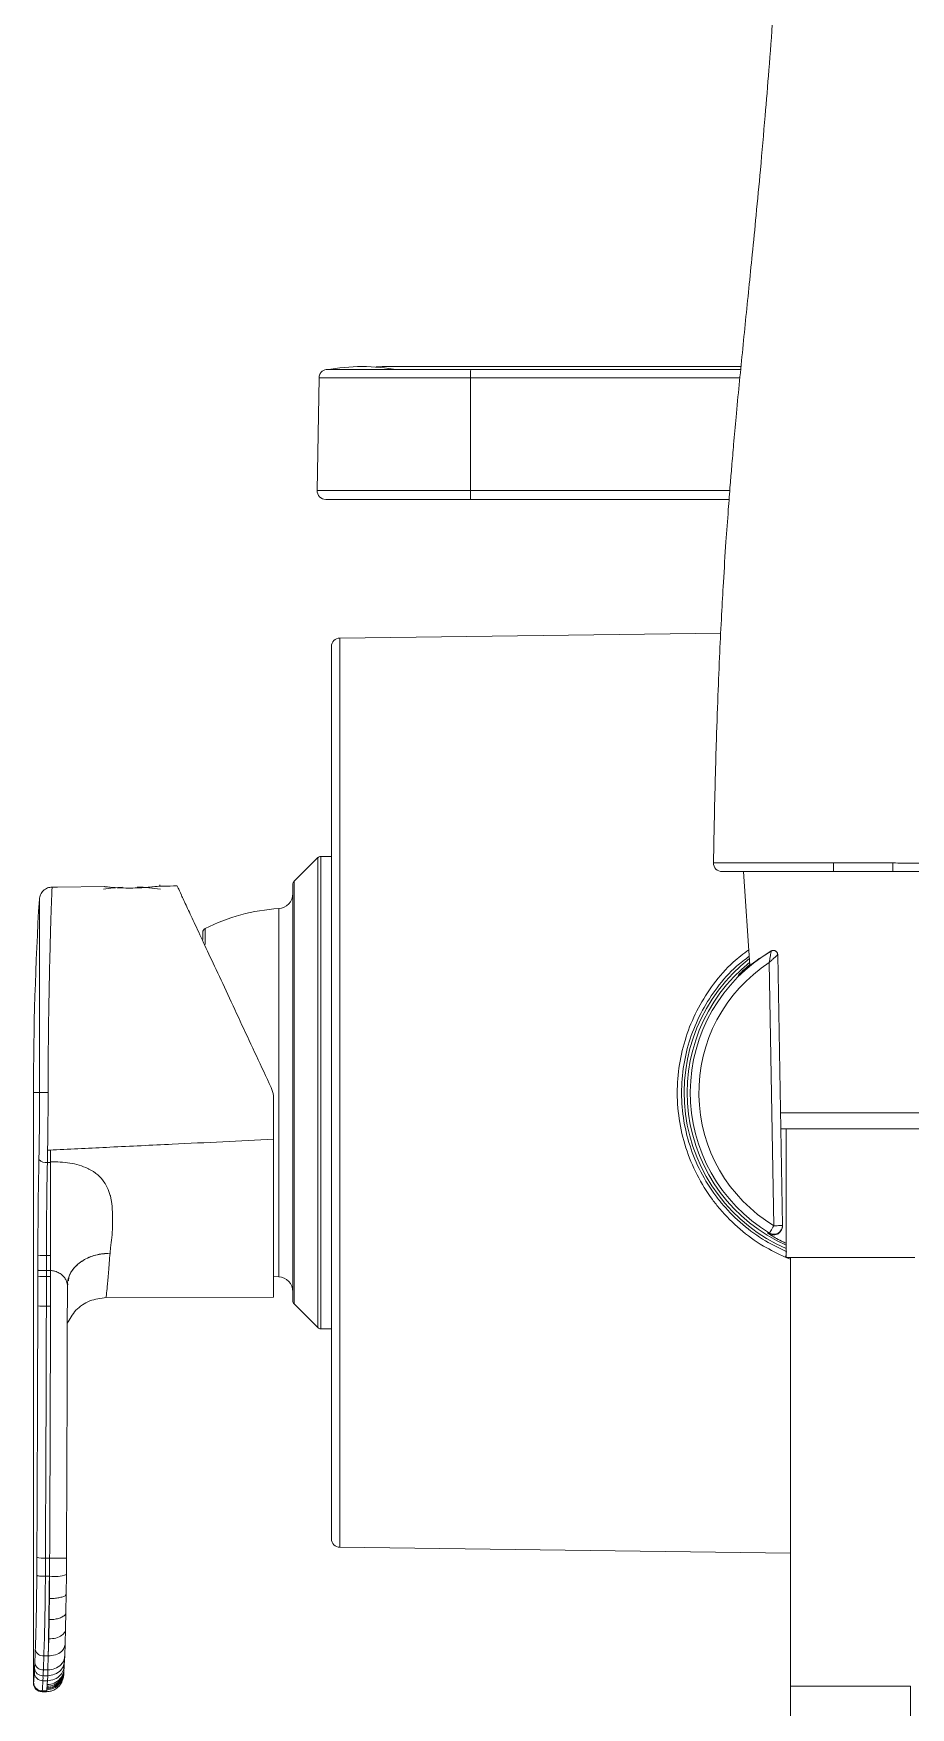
# Model space of a CAD drawing. Extents: x 3627 to 4221, y 1255 to 1675.
# Drawn here: x 4012.56 to 4033.03, y 1371.02 to 1410.07 of the extents above; entities that cross this region are included whole.
import ezdxf

# ---------------------------------------------------------------- set-up
doc = ezdxf.new("R2010")
doc.units = 0
doc.header["$LTSCALE"] = 7
doc.header["$MEASUREMENT"] = 0
doc.layers.get('0').update_dxf_attribs({"color": 2, "linetype": 'CONTINUOUS'})

msp = doc.modelspace()

# ---------------------------------------------------------------- linework, layer by layer
at = {"color": 7, "linetype": 'Continuous', "lineweight": 15}
for p, q in [((4019.395, 1402.23), (4019.395, 1402.23)), ((4019.228, 1402.035), (4019.182, 1399.402)), ((4022.761, 1402.035), (4022.76, 1399.402)), ((4019.182, 1399.402), (4022.76, 1399.402)), ((4022.764, 1399.199), (4019.382, 1399.199)), ((4028.793, 1399.199), (4022.764, 1399.199)), ((4019.712, 1395.964), (4028.597, 1396.081)), ((4019.712, 1395.964), (4019.712, 1374.756)), ((4019.515, 1374.955), (4019.515, 1395.764)), ((4019.196, 1390.841), (4018.644, 1390.289)), ((4019.515, 1390.87), (4019.266, 1390.87)), ((4029.126, 1390.517), (4029.279, 1388.324)), ((4029.126, 1390.517), (4032.552, 1390.517)), ((4032.616, 1390.517), (4032.616, 1390.717)), ((4013.126, 1390.156), (4012.999, 1390.155)), ((4014.219, 1390.165), (4013.126, 1390.156)), ((4015.515, 1390.177), (4015.506, 1390.176)), ((4015.515, 1390.177), (4015.515, 1390.207)), ((4018.615, 1384.102), (4018.615, 1390.218)), ((4018.615, 1389.591), (4018.615, 1389.591)), ((4016.515, 1388.93), (4016.515, 1389.099)), ((4029.776, 1388.66), (4029.776, 1388.66)), ((4029.927, 1388.576), (4029.927, 1388.576)), ((4029.927, 1388.576), (4030.037, 1382.26)), ((4029.837, 1382.256), (4029.73, 1388.396)), ((4012.565, 1385.36), (4012.565, 1371.585)), ((4012.906, 1385.331), (4012.906, 1385.36)), ((4018.165, 1384.272), (4018.165, 1385.227)), ((4018.165, 1384.097), (4018.165, 1384.272)), ((4033.333, 1384.517), (4029.998, 1384.517)), ((4030.126, 1384.517), (4030.126, 1381.517)), ((4012.895, 1384.019), (4012.895, 1384.047)), ((4012.895, 1384.019), (4012.964, 1384.022)), ((4013.023, 1384.025), (4012.964, 1384.022)), ((4012.964, 1383.728), (4012.964, 1384.022)), ((4018.615, 1380.501), (4018.615, 1384.102)), ((4012.889, 1383.729), (4012.964, 1383.728)), ((4013.963, 1383.517), (4013.859, 1383.578)), ((4014.395, 1382.777), (4014.36, 1382.948)), ((4012.963, 1381.587), (4012.963, 1381.558)), ((4012.963, 1381.558), (4012.963, 1381.211)), ((4014.345, 1381.615), (4014.351, 1381.615)), ((4014.351, 1381.615), (4014.352, 1381.629)), ((4014.352, 1381.629), (4014.362, 1381.743)), ((4033.126, 1381.517), (4030.126, 1381.517)), ((4030.226, 1381.517), (4030.226, 1371.517)), ((4012.867, 1381.211), (4012.963, 1381.211)), ((4012.963, 1381.07), (4012.963, 1381.211)), ((4018.615, 1381.128), (4018.615, 1381.128)), ((4012.963, 1381.07), (4012.867, 1381.07)), ((4012.962, 1380.377), (4012.963, 1381.07)), ((4013.355, 1380.873), (4013.341, 1380.942)), ((4013.355, 1380.835), (4013.367, 1380.902)), ((4013.355, 1380.834), (4013.355, 1380.835)), ((4013.376, 1381.013), (4013.38, 1381.032)), ((4018.165, 1381.075), (4018.286, 1381.066)), ((4012.962, 1380.377), (4012.865, 1380.377)), ((4014.261, 1380.578), (4018.165, 1380.591)), ((4018.644, 1380.431), (4019.196, 1379.879)), ((4019.266, 1379.85), (4019.515, 1379.85)), ((4012.942, 1374.502), (4012.844, 1374.502)), ((4012.942, 1374.502), (4012.936, 1374.078)), ((4012.94, 1374.078), (4012.942, 1374.502)), ((4013.335, 1374.502), (4013.333, 1374.121)), ((4019.712, 1374.756), (4030.226, 1374.618)), ((4013.329, 1373.672), (4013.333, 1374.121)), ((4012.936, 1374.078), (4012.842, 1374.078)), ((4012.936, 1374.078), (4012.94, 1374.078)), ((4013.323, 1373.246), (4013.329, 1373.672)), ((4013.314, 1372.856), (4013.323, 1373.246)), ((4012.921, 1372.618), (4012.91, 1372.222)), ((4013.303, 1372.513), (4013.314, 1372.856)), ((4012.91, 1372.222), (4012.808, 1372.222)), ((4012.91, 1372.222), (4012.902, 1371.895)), ((4013.288, 1372.111), (4013.293, 1372.229)), ((4013.293, 1372.229), (4013.303, 1372.513)), ((4012.896, 1371.759), (4012.79, 1371.759)), ((4012.902, 1371.895), (4012.796, 1371.895)), ((4012.89, 1371.644), (4012.896, 1371.759)), ((4012.896, 1371.759), (4012.902, 1371.895)), ((4013.262, 1371.73), (4013.269, 1371.804)), ((4013.262, 1371.73), (4013.27, 1371.79)), ((4013.265, 1371.788), (4013.265, 1371.785)), ((4013.269, 1371.804), (4013.271, 1371.827)), ((4013.27, 1371.79), (4013.272, 1371.814)), ((4013.271, 1371.827), (4013.273, 1371.845)), ((4013.271, 1371.827), (4013.273, 1371.845)), ((4013.273, 1371.845), (4013.274, 1371.869)), ((4013.274, 1371.869), (4013.276, 1371.898)), ((4013.276, 1371.898), (4013.278, 1371.931)), ((4013.278, 1371.931), (4013.283, 1372.012)), ((4013.283, 1372.012), (4013.288, 1372.111)), ((4012.872, 1371.385), (4012.765, 1371.385)), ((4012.873, 1371.405), (4012.769, 1371.405)), ((4012.89, 1371.644), (4012.785, 1371.644)), ((4012.872, 1371.387), (4012.876, 1371.405)), ((4012.872, 1371.385), (4012.872, 1371.387)), ((4012.876, 1371.405), (4012.873, 1371.405)), ((4013.202, 1371.571), (4013.251, 1371.68)), ((4013.248, 1371.671), (4013.255, 1371.7))]:
    msp.add_line(p, q, dxfattribs=at)
at = {"color": 8, "linetype": 'Continuous', "lineweight": 15}
for p, q in [((4019.395, 1402.23), (4019.395, 1402.229)), ((4019.395, 1402.23), (4019.395, 1402.23)), ((4022.76, 1399.402), (4028.809, 1399.402)), ((4019.196, 1383.941), (4019.196, 1390.841)), ((4019.266, 1390.87), (4019.266, 1383.934)), ((4018.644, 1390.289), (4018.644, 1384.084)), ((4018.286, 1381.066), (4018.286, 1389.654)), ((4016.57, 1389.188), (4016.57, 1388.812)), ((4012.708, 1385.36), (4012.565, 1385.36)), ((4029.991, 1384.889), (4033.439, 1384.889)), ((4018.644, 1384.084), (4018.644, 1380.431)), ((4019.196, 1379.879), (4019.196, 1383.941)), ((4019.266, 1383.934), (4019.266, 1379.85)), ((4030.226, 1381.476), (4030.1, 1381.522)), ((4013.265, 1371.788), (4013.265, 1371.785)), ((4033.026, 1371.517), (4030.226, 1371.517))]:
    msp.add_line(p, q, dxfattribs=at)
at = {"color": 8, "linetype": 'Continuous', "lineweight": 15, "flags": 128}
for points in [[(4022.764, 1402.229), (4028.968, 1402.227), (4029.063, 1402.227)], [(4029.044, 1402.032), (4028.964, 1402.032), (4022.761, 1402.035)], [(4029.801, 1388.671), (4029.8, 1388.67), (4029.776, 1388.66)], [(4029.776, 1388.66), (4029.8, 1388.67), (4029.801, 1388.671)]]:
    msp.add_lwpolyline(points, dxfattribs=at)
at = {"color": 7, "linetype": 'Continuous', "lineweight": 15, "flags": 128}
for points in [[(4029.927, 1388.581), (4029.927, 1388.576), (4029.927, 1388.576)], [(4029.734, 1382.085), (4029.736, 1382.089), (4029.742, 1382.098), (4029.751, 1382.114), (4029.764, 1382.136), (4029.78, 1382.162), (4029.798, 1382.191), (4029.817, 1382.223), (4029.837, 1382.256)], [(4029.734, 1382.065), (4029.734, 1382.069), (4029.734, 1382.085)], [(4030.037, 1382.26), (4030.033, 1382.26), (4030.022, 1382.259), (4030.003, 1382.259), (4029.979, 1382.259), (4029.948, 1382.258), (4029.914, 1382.257), (4029.876, 1382.257), (4029.837, 1382.256)], [(4030.037, 1382.26), (4030.037, 1382.255), (4030.037, 1382.248)], [(4012.867, 1381.561), (4012.914, 1381.559), (4012.963, 1381.558)]]:
    msp.add_lwpolyline(points, dxfattribs=at)
at = {"color": 7, "linetype": 'Continuous', "lineweight": 15}
for centre, radius, start, end in [((4019.428, 1402.033), 0.2, 99.6357, 179), ((4019.428, 1402.032), 0.2, 99.5289, 179), ((4026.295, 1402.073), 3.534, 177.4673, 180.6089), ((4019.382, 1399.399), 0.2, 179, 270), ((4025.379, 1399.351), 2.62, 178.8752, 183.3269), ((4019.715, 1395.764), 0.2, 90.75, 180), ((4019.266, 1390.77), 0.1, 90, 135), ((4028.629, 1390.717), 0.2, 179.5331, 270.0004), ((4046.006, 1390.669), 14.781, 179.8007, 180.5891), ((4014.865, 1386.158), 4, 93.1544, 99.5454), ((4014.865, 1386.158), 4, 80.4546, 88.2559), ((4018.715, 1390.218), 0.1, 135, 180), ((4086.744, 1385.36), 74.179, 176.51181, 180), ((4018.265, 1390.003), 0.35, 273.5184, 0), ((4018.556, 1385.262), 4.4, 93.5184, 116.8408), ((4016.615, 1389.099), 0.1, 116.8408, 180), ((4031.715, 1385.36), 3.828, 120.4317, 238.8257), ((4029.827, 1388.574), 0.1, 1.0111, 104.7514), ((4029.827, 1388.574), 0.1, 1.0015, 104.7083), ((4031.715, 1385.36), 3.899, 128.7649, 245.9445), ((4031.715, 1385.36), 3.628, 123.1743, 238.8257), ((4012.854, 1383.947), 0.221, 222.727, 279.3314), ((4029.837, 1382.256), 0.2, 238.8271, 0.9974), ((4012.824, 1383.382), 1.822, 265.0796, 271.3671), ((4012.823, 1382.651), 1.581, 264.3295, 271.5754), ((4018.265, 1380.717), 0.35, 0, 86.4816), ((4012.822, 1381.7), 1.324, 263.2256, 271.8819), ((4018.715, 1380.501), 0.1, 180, 225), ((4019.266, 1379.95), 0.1, 225, 270), ((4019.715, 1374.955), 0.2, 180, 269.25), ((4012.8, 1375.063), 0.563, 253.9253, 274.4572), ((4013.046, 1374.939), 0.867, 263.0017, 289.3159), ((4012.789, 1372.406), 0.185, 192.0031, 276.0134), ((4012.779, 1371.838), 0.194, 183.1276, 271.7072), ((4012.781, 1371.951), 0.192, 184.6896, 272.5771), ((4012.784, 1372.084), 0.189, 186.6448, 273.6037), ((4012.765, 1371.585), 0.2, 180, 270)]:
    msp.add_arc(centre, radius, start, end, dxfattribs=at)
at = {"color": 8, "linetype": 'Continuous', "lineweight": 15}
for centre, radius, start, end in [((4031.715, 1385.36), 3.97, 128.0556, 246.403), ((4031.715, 1385.36), 3.899, 128.7649, 245.9444), ((4029.454, 1381.833), 0.718, 334.3392, 339.4706)]:
    msp.add_arc(centre, radius, start, end, dxfattribs=at)
at = {"color": 7, "linetype": 'Continuous', "lineweight": 15}
for points, knots in [([(4030.24, 1418.275), (4030.23, 1418.04), (4030.199, 1417.241), (4030.139, 1415.941), (4030.062, 1414.427), (4029.986, 1413.075), (4029.905, 1411.759), (4029.818, 1410.487), (4029.726, 1409.26), (4029.63, 1408.081), (4029.53, 1406.951), (4029.429, 1405.874), (4029.338, 1404.952), (4029.255, 1404.134), (4029.178, 1403.37), (4029.102, 1402.619), (4029.027, 1401.869), (4028.959, 1401.155), (4028.902, 1400.52), (4028.857, 1399.994), (4028.815, 1399.487), (4028.77, 1398.902), (4028.715, 1398.144), (4028.663, 1397.327), (4028.615, 1396.469), (4028.572, 1395.59), (4028.529, 1394.572), (4028.489, 1393.393), (4028.454, 1392.092), (4028.438, 1391.18), (4028.429, 1390.72)], [0, 0, 0, 0, 0.025615, 0.086788, 0.141386, 0.190199, 0.233932, 0.284548, 0.328724, 0.367477, 0.413081, 0.451843, 0.485018, 0.513712, 0.541132, 0.568381, 0.595736, 0.623021, 0.646226, 0.664949, 0.680399, 0.701461, 0.728688, 0.76296, 0.790358, 0.822005, 0.858582, 0.900937, 0.950111, 1, 1, 1, 1]), ([(4021.067, 1402.225), (4020.789, 1402.262), (4020.234, 1402.336), (4019.674, 1402.262), (4019.395, 1402.225)], [0, 0, 0, 0, 0.501439, 1, 1, 1, 1]), ([(4019.395, 1402.229), (4019.407, 1402.229), (4019.431, 1402.229), (4019.608, 1402.229), (4019.873, 1402.229), (4020.213, 1402.229), (4020.629, 1402.229), (4021.104, 1402.229), (4021.628, 1402.229), (4022.185, 1402.229), (4022.571, 1402.229), (4022.764, 1402.229)], [0, 0, 0, 0, 0.1201593, 0.2403182, 0.3490602, 0.4578026, 0.5665473, 0.6752921, 0.7824979, 0.8912488, 1, 1, 1, 1]), ([(4029.07, 1402.299), (4029.054, 1402.299), (4028.639, 1402.299), (4027.86, 1402.299), (4026.768, 1402.299), (4025.778, 1402.299), (4024.891, 1402.299), (4024.089, 1402.299), (4023.471, 1402.299), (4022.996, 1402.299), (4022.627, 1402.299), (4022.226, 1402.298), (4021.806, 1402.298), (4021.399, 1402.297), (4021.031, 1402.296), (4020.741, 1402.295), (4020.556, 1402.292), (4020.561, 1402.291), (4020.564, 1402.29)], [0, 0, 0, 0, 0.004925, 0.125865, 0.236382, 0.336508, 0.426261, 0.505651, 0.579854, 0.613742, 0.649758, 0.69179, 0.737456, 0.786443, 0.838575, 0.894018, 0.953362, 1, 1, 1, 1]), ([(4022.761, 1402.035), (4022.561, 1402.035), (4022.156, 1402.035), (4021.572, 1402.035), (4021.023, 1402.035), (4020.524, 1402.035), (4020.09, 1402.035), (4019.73, 1402.035), (4019.454, 1402.035), (4019.265, 1402.035), (4019.241, 1402.035), (4019.228, 1402.035)], [0, 0, 0, 0, 0.107195, 0.217498, 0.324693, 0.431887, 0.542189, 0.649383, 0.759685, 0.877743, 1, 1, 1, 1]), ([(4031.226, 1390.517), (4031.111, 1390.517), (4030.853, 1390.517), (4030.454, 1390.517), (4030.048, 1390.517), (4029.672, 1390.517), (4029.344, 1390.517), (4029.066, 1390.517), (4028.851, 1390.517), (4028.706, 1390.517), (4028.632, 1390.517), (4028.636, 1390.517), (4028.638, 1390.517)], [0, 0, 0, 0, 0.0844829, 0.1904455, 0.2994584, 0.4054561, 0.5145229, 0.6202118, 0.7289518, 0.8345973, 0.9433019, 1, 1, 1, 1]), ([(4031.226, 1390.72), (4031.457, 1390.719), (4031.921, 1390.716), (4032.385, 1390.717), (4032.616, 1390.717)], [0, 0, 0, 0, 0.5001923, 1, 1, 1, 1]), ([(4032.616, 1390.517), (4032.385, 1390.517), (4031.921, 1390.517), (4031.458, 1390.517), (4031.226, 1390.517)], [0, 0, 0, 0, 0.500001, 1, 1, 1, 1]), ([(4032.616, 1390.717), (4032.772, 1390.716), (4033.087, 1390.714), (4033.513, 1390.711), (4033.709, 1390.709), (4033.803, 1390.708)], [0, 0, 0, 0, 0.331806, 0.675292, 1, 1, 1, 1]), ([(4033.636, 1390.517), (4033.554, 1390.517), (4033.387, 1390.517), (4033.021, 1390.517), (4032.75, 1390.517), (4032.616, 1390.517)], [0, 0, 0, 0, 0.324269, 0.667604, 1, 1, 1, 1]), ([(4012.999, 1390.155), (4012.963, 1390.15), (4012.888, 1390.142), (4012.791, 1390.077), (4012.721, 1389.983), (4012.708, 1389.909), (4012.702, 1389.873)], [0, 0, 0, 0, 0.240988, 0.500001, 0.759014, 1, 1, 1, 1]), ([(4012.906, 1385.36), (4012.907, 1385.674), (4012.908, 1386.301), (4012.92, 1387.206), (4012.935, 1388.041), (4012.953, 1388.772), (4012.97, 1389.373), (4012.985, 1389.816), (4012.997, 1390.101), (4012.998, 1390.137), (4012.999, 1390.155)], [0, 0, 0, 0, 0.12498, 0.249968, 0.374967, 0.499974, 0.624986, 0.749995, 0.875, 1, 1, 1, 1]), ([(4014.215, 1390.165), (4014.222, 1390.165), (4014.236, 1390.164), (4014.347, 1390.152), (4014.511, 1390.139), (4014.717, 1390.131), (4014.938, 1390.132), (4015.151, 1390.142), (4015.332, 1390.158), (4015.46, 1390.172), (4015.511, 1390.177), (4015.514, 1390.177), (4015.515, 1390.177)], [0, 0, 0, 0, 0.106772, 0.2135234, 0.3207852, 0.4283459, 0.5352897, 0.6417205, 0.7486385, 0.8563195, 0.9637927, 1, 1, 1, 1]), ([(4015.919, 1390.181), (4015.807, 1390.18), (4015.671, 1390.178), (4015.535, 1390.177), (4015.512, 1390.177)], [0, 0, 0, 0, 0.827754, 1, 1, 1, 1]), ([(4018.109, 1385.48), (4017.994, 1385.727), (4017.764, 1386.219), (4017.423, 1386.95), (4017.094, 1387.657), (4016.792, 1388.303), (4016.529, 1388.868), (4016.31, 1389.337), (4016.135, 1389.712), (4016.008, 1389.984), (4015.93, 1390.152), (4015.923, 1390.168), (4015.919, 1390.176)], [0, 0, 0, 0, 0.1042585, 0.2085124, 0.3163944, 0.424249, 0.5239555, 0.6236246, 0.7195676, 0.8154775, 0.911587, 1, 1, 1, 1]), ([(4012.702, 1389.873), (4012.702, 1389.869), (4012.702, 1389.861), (4012.703, 1389.797), (4012.703, 1389.695), (4012.703, 1389.583), (4012.703, 1389.482), (4012.704, 1389.412), (4012.704, 1389.332), (4012.704, 1389.24), (4012.704, 1389.113), (4012.705, 1388.905), (4012.705, 1388.612), (4012.706, 1388.288), (4012.706, 1388.001), (4012.707, 1387.722), (4012.707, 1387.428), (4012.707, 1386.93), (4012.708, 1386.246), (4012.708, 1385.644), (4012.708, 1385.36)], [0, 0, 0, 0, 0.061722, 0.123785, 0.183167, 0.24778, 0.269724, 0.293132, 0.318008, 0.344356, 0.372178, 0.420292, 0.496978, 0.560632, 0.606252, 0.650376, 0.702156, 0.748009, 0.881178, 1, 1, 1, 1]), ([(4029.264, 1388.542), (4029.162, 1388.466), (4028.88, 1388.255), (4028.511, 1387.829), (4028.155, 1387.285), (4027.897, 1386.703), (4027.732, 1386.079), (4027.668, 1385.431), (4027.71, 1384.767), (4027.862, 1384.118), (4028.118, 1383.502), (4028.4, 1383.051), (4028.729, 1382.64), (4029.103, 1382.27), (4029.605, 1381.904), (4029.973, 1381.73), (4030.141, 1381.65)], [0, 0, 0, 0, 0.045448, 0.126683, 0.201596, 0.278426, 0.353114, 0.429954, 0.50751, 0.587537, 0.665094, 0.74485, 0.777606, 0.854657, 0.933681, 1, 1, 1, 1]), ([(4029.776, 1388.665), (4029.648, 1388.585), (4029.434, 1388.451), (4029.22, 1388.279), (4029.086, 1388.162), (4029.011, 1388.094), (4029, 1388.088), (4029.058, 1388.15), (4029.152, 1388.243), (4029.244, 1388.32), (4029.277, 1388.347)], [0, 0, 0, 0, 0.187415, 0.312589, 0.43624, 0.559611, 0.682552, 0.805407, 0.929552, 1, 1, 1, 1]), ([(4029.73, 1388.396), (4029.73, 1388.397), (4029.73, 1388.398), (4029.731, 1388.401), (4029.731, 1388.405), (4029.733, 1388.414), (4029.736, 1388.432), (4029.742, 1388.471), (4029.753, 1388.535), (4029.765, 1388.6), (4029.772, 1388.64), (4029.776, 1388.657), (4029.776, 1388.659), (4029.776, 1388.66)], [0, 0, 0, 0, 0.003575, 0.011026, 0.02162, 0.042413, 0.083475, 0.167066, 0.374732, 0.629778, 0.78763, 0.901474, 1, 1, 1, 1]), ([(4029.73, 1388.396), (4029.73, 1388.396), (4029.731, 1388.397), (4029.733, 1388.399), (4029.736, 1388.402), (4029.743, 1388.408), (4029.755, 1388.42), (4029.785, 1388.447), (4029.833, 1388.491), (4029.882, 1388.535), (4029.911, 1388.562), (4029.924, 1388.574), (4029.926, 1388.575), (4029.927, 1388.576)], [0, 0, 0, 0, 0.003586, 0.010663, 0.020926, 0.041128, 0.081233, 0.16369, 0.374847, 0.62936, 0.787137, 0.901178, 1, 1, 1, 1]), ([(4029.776, 1388.665), (4029.784, 1388.669), (4029.797, 1388.675), (4029.823, 1388.679), (4029.847, 1388.677), (4029.87, 1388.669), (4029.893, 1388.655), (4029.915, 1388.63), (4029.925, 1388.604), (4029.926, 1388.586), (4029.927, 1388.581)], [0, 0, 0, 0, 0.126862, 0.223916, 0.321708, 0.404521, 0.510367, 0.663732, 0.904468, 1, 1, 1, 1]), ([(4029.776, 1388.66), (4029.776, 1388.66), (4029.776, 1388.662), (4029.776, 1388.663), (4029.776, 1388.665)], [0, 0, 0, 0, 0.001826, 1, 1, 1, 1]), ([(4018.165, 1385.227), (4018.164, 1385.247), (4018.162, 1385.334), (4018.132, 1385.417), (4018.109, 1385.48)], [0, 0, 0, 0, 0.233923, 1, 1, 1, 1]), ([(4012.708, 1385.36), (4012.707, 1385.134), (4012.706, 1384.677), (4012.699, 1384.172), (4012.693, 1383.882), (4012.692, 1383.812), (4012.691, 1383.797)], [0, 0, 0, 0, 0.424827, 0.859344, 0.97033, 1, 1, 1, 1]), ([(4012.708, 1385.36), (4012.712, 1385.36), (4012.721, 1385.36), (4012.767, 1385.36), (4012.831, 1385.36), (4012.881, 1385.36), (4012.906, 1385.36)], [0, 0, 0, 0, 0.249999, 0.5, 0.749998, 1, 1, 1, 1]), ([(4012.895, 1384.047), (4012.897, 1384.185), (4012.9, 1384.394), (4012.905, 1384.822), (4012.905, 1385.114), (4012.906, 1385.331)], [0, 0, 0, 0, 0.327485, 0.499154, 1, 1, 1, 1]), ([(4013.023, 1384.025), (4013.465, 1384.046), (4014.392, 1384.09), (4016.106, 1384.172), (4017.378, 1384.233), (4018.165, 1384.272)], [0, 0, 0, 0, 0.2580761, 0.5410048, 1, 1, 1, 1]), ([(4012.889, 1383.729), (4012.89, 1383.744), (4012.892, 1383.84), (4012.893, 1383.937), (4012.895, 1384.019)], [0, 0, 0, 0, 0.161784, 1, 1, 1, 1]), ([(4018.165, 1380.591), (4018.165, 1380.606), (4018.165, 1380.635), (4018.165, 1380.86), (4018.165, 1381.211), (4018.165, 1381.723), (4018.165, 1382.381), (4018.165, 1383.159), (4018.165, 1383.75), (4018.165, 1384.066), (4018.165, 1384.097)], [0, 0, 0, 0, 0.138153, 0.2676, 0.397047, 0.544551, 0.692056, 0.837711, 0.983944, 1, 1, 1, 1]), ([(4012.668, 1381.567), (4012.669, 1381.942), (4012.672, 1382.703), (4012.685, 1383.429), (4012.691, 1383.797)], [0, 0, 0, 0, 0.493671, 1, 1, 1, 1]), ([(4012.889, 1383.729), (4012.883, 1383.384), (4012.871, 1382.687), (4012.868, 1381.947), (4012.867, 1381.569), (4012.867, 1381.561)], [0, 0, 0, 0, 0.488063, 0.988292, 1, 1, 1, 1]), ([(4012.963, 1381.587), (4012.963, 1381.947), (4012.964, 1382.677), (4012.964, 1383.375), (4012.964, 1383.728)], [0, 0, 0, 0, 0.493487, 1, 1, 1, 1]), ([(4013.859, 1383.578), (4013.851, 1383.582), (4013.713, 1383.651), (4013.413, 1383.735), (4013.114, 1383.744), (4012.964, 1383.748)], [0, 0, 0, 0, 0.026334, 0.512476, 1, 1, 1, 1]), ([(4014.36, 1382.948), (4014.359, 1382.953), (4014.323, 1383.082), (4014.233, 1383.277), (4014.063, 1383.447), (4013.984, 1383.503), (4013.963, 1383.517)], [0, 0, 0, 0, 0.023223, 0.607435, 0.90042, 1, 1, 1, 1]), ([(4014.362, 1381.743), (4014.383, 1381.902), (4014.424, 1382.214), (4014.405, 1382.592), (4014.395, 1382.777)], [0, 0, 0, 0, 0.507414, 1, 1, 1, 1]), ([(4030.126, 1381.847), (4030.106, 1381.855), (4029.943, 1381.924), (4029.76, 1382.041), (4029.662, 1382.105), (4029.715, 1382.076), (4029.734, 1382.065)], [0, 0, 0, 0, 0.050399, 0.418015, 0.787443, 1, 1, 1, 1]), ([(4030.037, 1382.248), (4030.036, 1382.231), (4030.035, 1382.199), (4030.016, 1382.15), (4029.979, 1382.096), (4029.901, 1382.042), (4029.804, 1382.034), (4029.757, 1382.055), (4029.734, 1382.065)], [0, 0, 0, 0, 0.055537, 0.110555, 0.201647, 0.362237, 0.683248, 1, 1, 1, 1]), ([(4012.667, 1381.218), (4012.667, 1381.273), (4012.667, 1381.364), (4012.668, 1381.48), (4012.668, 1381.541), (4012.668, 1381.567)], [0, 0, 0, 0, 0.476112, 0.776352, 1, 1, 1, 1]), ([(4012.867, 1381.561), (4012.867, 1381.534), (4012.867, 1381.473), (4012.867, 1381.357), (4012.867, 1381.266), (4012.867, 1381.211), (4012.867, 1381.211)], [0, 0, 0, 0, 0.223646, 0.523886, 0.999964, 1, 1, 1, 1]), ([(4014.345, 1381.615), (4014.234, 1381.606), (4014.009, 1381.588), (4013.71, 1381.457), (4013.486, 1381.264), (4013.366, 1381.045), (4013.358, 1380.898), (4013.355, 1380.835)], [0, 0, 0, 0, 0.209506, 0.42268, 0.63446, 0.843761, 1, 1, 1, 1]), ([(4013.379, 1380.971), (4013.384, 1381.008), (4013.398, 1381.129), (4013.537, 1381.315), (4013.777, 1381.494), (4014.064, 1381.597), (4014.26, 1381.61), (4014.345, 1381.615)], [0, 0, 0, 0, 0.102509, 0.341767, 0.580796, 0.819653, 1, 1, 1, 1]), ([(4014.351, 1381.615), (4014.339, 1381.463), (4014.314, 1381.153), (4014.285, 1380.832), (4014.266, 1380.626), (4014.261, 1380.578), (4014.261, 1380.578), (4014.261, 1380.578)], [0, 0, 0, 0, 0.244095, 0.495051, 0.740899, 0.993827, 1, 1, 1, 1]), ([(4012.667, 1381.077), (4012.667, 1381.091), (4012.667, 1381.138), (4012.667, 1381.185), (4012.667, 1381.218)], [0, 0, 0, 0, 0.289415, 1, 1, 1, 1]), ([(4012.867, 1381.211), (4012.841, 1381.211), (4012.791, 1381.212), (4012.726, 1381.213), (4012.679, 1381.215), (4012.671, 1381.217), (4012.667, 1381.218)], [0, 0, 0, 0, 0.2499999, 0.4999992, 0.7500006, 1, 1, 1, 1]), ([(4012.867, 1381.211), (4012.867, 1381.211), (4012.867, 1381.199), (4012.867, 1381.175), (4012.867, 1381.128), (4012.867, 1381.093), (4012.867, 1381.07), (4012.867, 1381.07)], [0, 0, 0, 0, 0.000085, 0.25352, 0.507039, 0.999915, 1, 1, 1, 1]), ([(4013.064, 1381.197), (4013.061, 1381.197), (4013.029, 1381.206), (4012.995, 1381.209), (4012.963, 1381.211)], [0, 0, 0, 0, 0.076572, 1, 1, 1, 1]), ([(4013.341, 1380.942), (4013.331, 1380.968), (4013.31, 1381.019), (4013.251, 1381.091), (4013.173, 1381.157), (4013.1, 1381.183), (4013.064, 1381.197)], [0, 0, 0, 0, 0.250323, 0.500551, 0.750538, 1, 1, 1, 1]), ([(4012.665, 1380.385), (4012.666, 1380.499), (4012.666, 1380.671), (4012.667, 1380.902), (4012.667, 1381.019), (4012.667, 1381.077)], [0, 0, 0, 0, 0.4929015, 0.7464509, 1, 1, 1, 1]), ([(4012.867, 1381.07), (4012.867, 1381.07), (4012.867, 1381.012), (4012.866, 1380.894), (4012.866, 1380.663), (4012.865, 1380.49), (4012.865, 1380.377), (4012.865, 1380.377)], [0, 0, 0, 0, 0.000017, 0.253549, 0.507099, 0.999983, 1, 1, 1, 1]), ([(4013.356, 1380.835), (4013.356, 1380.835), (4013.354, 1379.777), (4013.348, 1377.663), (4013.339, 1375.556), (4013.335, 1374.502)], [0, 0, 0, 0, 0.000401, 0.499947, 1, 1, 1, 1]), ([(4013.356, 1380.835), (4013.356, 1380.842), (4013.356, 1380.854), (4013.356, 1380.866), (4013.355, 1380.873)], [0, 0, 0, 0, 0.499958, 1, 1, 1, 1]), ([(4012.644, 1374.522), (4012.647, 1375.017), (4012.651, 1376.007), (4012.659, 1377.961), (4012.663, 1379.421), (4012.665, 1380.385)], [0, 0, 0, 0, 0.253822, 0.507642, 1, 1, 1, 1]), ([(4012.865, 1380.377), (4012.865, 1380.377), (4012.865, 1379.41), (4012.858, 1377.947), (4012.852, 1375.991), (4012.844, 1374.996), (4012.844, 1374.502), (4012.844, 1374.502)], [0, 0, 0, 0, 0.000002, 0.492362, 0.746181, 0.999998, 1, 1, 1, 1]), ([(4012.942, 1374.502), (4012.947, 1375.479), (4012.955, 1377.434), (4012.96, 1379.395), (4012.962, 1380.377)], [0, 0, 0, 0, 0.499786, 1, 1, 1, 1]), ([(4014.261, 1380.578), (4014.131, 1380.562), (4013.871, 1380.531), (4013.535, 1380.306), (4013.41, 1380.081), (4013.348, 1379.97)], [0, 0, 0, 0, 0.337061, 0.674122, 1, 1, 1, 1]), ([(4012.642, 1374.1), (4012.643, 1374.135), (4012.643, 1374.207), (4012.643, 1374.314), (4012.644, 1374.419), (4012.644, 1374.489), (4012.644, 1374.522)], [0, 0, 0, 0, 0.2535172, 0.5070336, 0.7646118, 1, 1, 1, 1]), ([(4012.844, 1374.502), (4012.844, 1374.502), (4012.844, 1374.432), (4012.843, 1374.327), (4012.843, 1374.186), (4012.842, 1374.114), (4012.842, 1374.078), (4012.842, 1374.078)], [0, 0, 0, 0, 0.000028, 0.492927, 0.746463, 0.999972, 1, 1, 1, 1]), ([(4013.335, 1374.502), (4013.332, 1374.502), (4013.327, 1374.502), (4013.263, 1374.502), (4013.165, 1374.502), (4013.052, 1374.502), (4012.975, 1374.502), (4012.942, 1374.502)], [0, 0, 0, 0, 0.2126085, 0.425233, 0.6373464, 0.8484013, 1, 1, 1, 1]), ([(4012.608, 1372.367), (4012.612, 1372.476), (4012.619, 1372.696), (4012.629, 1373.091), (4012.638, 1373.559), (4012.641, 1373.908), (4012.642, 1374.1)], [0, 0, 0, 0, 0.228425, 0.463748, 0.705906, 1, 1, 1, 1]), ([(4012.842, 1374.078), (4012.817, 1374.079), (4012.766, 1374.08), (4012.701, 1374.085), (4012.654, 1374.091), (4012.646, 1374.097), (4012.642, 1374.1)], [0, 0, 0, 0, 0.249999, 0.5, 0.749999, 1, 1, 1, 1]), ([(4012.842, 1374.078), (4012.842, 1374.078), (4012.842, 1373.873), (4012.838, 1373.502), (4012.829, 1372.999), (4012.821, 1372.582), (4012.808, 1372.325), (4012.808, 1372.222), (4012.808, 1372.222)], [0, 0, 0, 0, 0.000006, 0.294236, 0.532969, 0.771708, 0.999994, 1, 1, 1, 1]), ([(4012.936, 1374.078), (4012.934, 1373.904), (4012.929, 1373.556), (4012.922, 1373.063), (4012.916, 1372.606), (4012.912, 1372.35), (4012.91, 1372.222)], [0, 0, 0, 0, 0.249846, 0.499337, 0.749815, 1, 1, 1, 1]), ([(4012.94, 1374.078), (4012.94, 1373.991), (4012.939, 1373.816), (4012.938, 1373.646), (4012.937, 1373.561)], [0, 0, 0, 0, 0.49997, 1, 1, 1, 1]), ([(4012.937, 1373.561), (4012.936, 1373.476), (4012.934, 1373.308), (4012.931, 1373.148), (4012.93, 1373.068)], [0, 0, 0, 0, 0.500075, 1, 1, 1, 1]), ([(4012.937, 1373.561), (4012.974, 1373.561), (4013.052, 1373.563), (4013.161, 1373.577), (4013.256, 1373.601), (4013.322, 1373.634), (4013.327, 1373.66), (4013.329, 1373.672)], [0, 0, 0, 0, 0.17652, 0.366959, 0.563659, 0.790582, 1, 1, 1, 1]), ([(4012.93, 1373.068), (4012.929, 1372.99), (4012.926, 1372.834), (4012.923, 1372.69), (4012.921, 1372.618)], [0, 0, 0, 0, 0.499944, 1, 1, 1, 1]), ([(4012.93, 1373.068), (4012.967, 1373.069), (4013.045, 1373.072), (4013.154, 1373.094), (4013.249, 1373.132), (4013.314, 1373.185), (4013.32, 1373.226), (4013.323, 1373.246)], [0, 0, 0, 0, 0.176582, 0.366998, 0.563637, 0.790519, 1, 1, 1, 1]), ([(4012.921, 1372.618), (4012.978, 1372.622), (4013.096, 1372.63), (4013.229, 1372.694), (4013.304, 1372.775), (4013.311, 1372.829), (4013.314, 1372.856)], [0, 0, 0, 0, 0.27011, 0.562469, 0.789886, 1, 1, 1, 1]), ([(4012.596, 1372.062), (4012.598, 1372.101), (4012.6, 1372.167), (4012.604, 1372.25), (4012.606, 1372.312), (4012.607, 1372.345), (4012.608, 1372.367)], [0, 0, 0, 0, 0.420627, 0.710301, 0.79709, 1, 1, 1, 1]), ([(4012.808, 1372.222), (4012.808, 1372.222), (4012.802, 1372.186), (4012.807, 1372.119), (4012.797, 1372.008), (4012.806, 1371.936), (4012.796, 1371.895), (4012.796, 1371.895)], [0, 0, 0, 0, 0.000024, 0.289716, 0.579406, 0.999979, 1, 1, 1, 1]), ([(4012.902, 1371.895), (4012.958, 1371.901), (4013.075, 1371.914), (4013.207, 1372.005), (4013.282, 1372.116), (4013.289, 1372.192), (4013.293, 1372.229)], [0, 0, 0, 0, 0.270598, 0.562701, 0.789832, 1, 1, 1, 1]), ([(4012.91, 1372.222), (4012.967, 1372.227), (4013.085, 1372.237), (4013.218, 1372.316), (4013.293, 1372.414), (4013.3, 1372.481), (4013.303, 1372.513)], [0, 0, 0, 0, 0.270201, 0.562445, 0.789797, 1, 1, 1, 1]), ([(4012.569, 1371.605), (4012.57, 1371.613), (4012.572, 1371.629), (4012.577, 1371.696), (4012.582, 1371.779), (4012.585, 1371.828)], [0, 0, 0, 0, 0.292528, 0.58503, 1, 1, 1, 1]), ([(4012.585, 1371.828), (4012.585, 1371.837), (4012.586, 1371.857), (4012.588, 1371.892), (4012.589, 1371.919), (4012.59, 1371.935)], [0, 0, 0, 0, 0.288888, 0.577758, 1, 1, 1, 1]), ([(4012.59, 1371.935), (4012.591, 1371.952), (4012.592, 1371.976), (4012.594, 1372.018), (4012.595, 1372.044), (4012.596, 1372.062)], [0, 0, 0, 0, 0.422366, 0.596278, 1, 1, 1, 1]), ([(4012.796, 1371.895), (4012.796, 1371.895), (4012.796, 1371.88), (4012.793, 1371.854), (4012.794, 1371.807), (4012.785, 1371.778), (4012.79, 1371.759), (4012.79, 1371.759)], [0, 0, 0, 0, 0.000048, 0.288732, 0.577534, 0.999954, 1, 1, 1, 1]), ([(4012.79, 1371.759), (4012.79, 1371.759), (4012.785, 1371.741), (4012.789, 1371.713), (4012.786, 1371.675), (4012.785, 1371.653), (4012.785, 1371.644), (4012.785, 1371.644)], [0, 0, 0, 0, 0.000046, 0.422399, 0.71123, 0.999952, 1, 1, 1, 1]), ([(4012.878, 1371.431), (4012.934, 1371.438), (4013.051, 1371.454), (4013.182, 1371.562), (4013.259, 1371.694), (4013.267, 1371.783), (4013.271, 1371.827)], [0, 0, 0, 0, 0.270458, 0.562378, 0.789538, 1, 1, 1, 1]), ([(4012.88, 1371.452), (4012.936, 1371.46), (4013.052, 1371.476), (4013.184, 1371.582), (4013.26, 1371.713), (4013.269, 1371.802), (4013.273, 1371.845)], [0, 0, 0, 0, 0.270447, 0.562381, 0.789549, 1, 1, 1, 1]), ([(4012.882, 1371.48), (4012.938, 1371.487), (4013.054, 1371.503), (4013.186, 1371.608), (4013.262, 1371.738), (4013.27, 1371.827), (4013.274, 1371.869)], [0, 0, 0, 0, 0.2704363, 0.5623832, 0.7895612, 1, 1, 1, 1]), ([(4012.883, 1371.512), (4012.94, 1371.52), (4013.056, 1371.535), (4013.188, 1371.639), (4013.264, 1371.768), (4013.272, 1371.856), (4013.276, 1371.898)], [0, 0, 0, 0, 0.270421, 0.562388, 0.789576, 1, 1, 1, 1]), ([(4012.885, 1371.551), (4012.942, 1371.558), (4013.058, 1371.573), (4013.19, 1371.676), (4013.266, 1371.803), (4013.274, 1371.889), (4013.278, 1371.931)], [0, 0, 0, 0, 0.270407, 0.56239, 0.78959, 1, 1, 1, 1]), ([(4012.89, 1371.644), (4012.946, 1371.651), (4013.063, 1371.665), (4013.195, 1371.765), (4013.271, 1371.888), (4013.279, 1371.971), (4013.283, 1372.012)], [0, 0, 0, 0, 0.270373, 0.5624, 0.789626, 1, 1, 1, 1]), ([(4012.896, 1371.759), (4012.952, 1371.766), (4013.069, 1371.78), (4013.201, 1371.875), (4013.276, 1371.993), (4013.284, 1372.073), (4013.288, 1372.111)], [0, 0, 0, 0, 0.270525, 0.562585, 0.789743, 1, 1, 1, 1]), ([(4013.265, 1371.785), (4013.266, 1371.757), (4013.266, 1371.728), (4013.256, 1371.702), (4013.256, 1371.701)], [0, 0, 0, 0, 0.9684805, 1, 1, 1, 1]), ([(4012.565, 1371.585), (4012.565, 1371.586), (4012.565, 1371.587), (4012.567, 1371.594), (4012.568, 1371.6), (4012.568, 1371.603), (4012.569, 1371.605)], [0, 0, 0, 0, 0.4804836, 0.7401835, 0.8669392, 1, 1, 1, 1]), ([(4012.769, 1371.405), (4012.743, 1371.408), (4012.69, 1371.414), (4012.624, 1371.46), (4012.578, 1371.526), (4012.572, 1371.579), (4012.569, 1371.605)], [0, 0, 0, 0, 0.250003, 0.500002, 0.749999, 1, 1, 1, 1]), ([(4012.769, 1371.405), (4012.769, 1371.405), (4012.769, 1371.397), (4012.767, 1371.398), (4012.765, 1371.386), (4012.765, 1371.385), (4012.765, 1371.385)], [0, 0, 0, 0, 0.000016, 0.259733, 0.519463, 1, 1, 1, 1]), ([(4012.785, 1371.644), (4012.785, 1371.644), (4012.785, 1371.586), (4012.776, 1371.504), (4012.773, 1371.434), (4012.769, 1371.405), (4012.769, 1371.405), (4012.769, 1371.405)], [0, 0, 0, 0, 0.000011, 0.415043, 0.707493, 0.999989, 1, 1, 1, 1]), ([(4012.872, 1371.385), (4012.909, 1371.389), (4012.985, 1371.396), (4013.092, 1371.449), (4013.183, 1371.53), (4013.22, 1371.603), (4013.237, 1371.639)], [0, 0, 0, 0, 0.233978, 0.485462, 0.744701, 1, 1, 1, 1]), ([(4012.873, 1371.405), (4012.873, 1371.399), (4012.872, 1371.387), (4012.872, 1371.386), (4012.872, 1371.385)], [0, 0, 0, 0, 0.570071, 1, 1, 1, 1]), ([(4012.89, 1371.644), (4012.889, 1371.638), (4012.885, 1371.567), (4012.877, 1371.456), (4012.875, 1371.422), (4012.873, 1371.405)], [0, 0, 0, 0, 0.0477575, 0.5170883, 1, 1, 1, 1]), ([(4012.876, 1371.405), (4012.876, 1371.408), (4012.877, 1371.413), (4012.878, 1371.425), (4012.878, 1371.431)], [0, 0, 0, 0, 0.50049, 1, 1, 1, 1]), ([(4012.878, 1371.431), (4012.878, 1371.434), (4012.879, 1371.44), (4012.88, 1371.448), (4012.88, 1371.452)], [0, 0, 0, 0, 0.499873, 1, 1, 1, 1]), ([(4012.88, 1371.452), (4012.88, 1371.456), (4012.881, 1371.465), (4012.881, 1371.475), (4012.882, 1371.48)], [0, 0, 0, 0, 0.500101, 1, 1, 1, 1]), ([(4012.882, 1371.48), (4012.882, 1371.485), (4012.882, 1371.495), (4012.883, 1371.507), (4012.883, 1371.512)], [0, 0, 0, 0, 0.500841, 1, 1, 1, 1]), ([(4012.883, 1371.512), (4012.884, 1371.519), (4012.884, 1371.531), (4012.885, 1371.544), (4012.885, 1371.551)], [0, 0, 0, 0, 0.500119, 1, 1, 1, 1]), ([(4012.885, 1371.551), (4012.886, 1371.565), (4012.887, 1371.593), (4012.889, 1371.627), (4012.89, 1371.644)], [0, 0, 0, 0, 0.499168, 1, 1, 1, 1]), ([(4030.226, 1371.517), (4030.225, 1370.349), (4030.223, 1368.078), (4030.207, 1364.767), (4030.185, 1361.644), (4030.159, 1359.031), (4030.141, 1357.458), (4030.133, 1356.864)], [0, 0, 0, 0, 0.01657984, 0.03223886, 0.04701063, 0.0609269, 0.06936534, 0.06936534, 0.06936534, 0.06936534]), ([(4032.93, 1356.681), (4032.933, 1356.887), (4032.954, 1358.593), (4032.988, 1361.879), (4033.019, 1366.619), (4033.023, 1369.858), (4033.026, 1371.517)], [0.8588393, 0.8588393, 0.8588393, 0.8588393, 0.8647199, 0.9075974, 0.9526606, 1, 1, 1, 1])]:
    msp.add_open_spline(points, degree=3, knots=knots, dxfattribs=at)
at = {"color": 8, "linetype": 'Continuous', "lineweight": 15}
for points, knots in [([(4028.439, 1390.72), (4028.437, 1390.72), (4028.432, 1390.72), (4028.511, 1390.72), (4028.665, 1390.721), (4028.897, 1390.721), (4029.193, 1390.721), (4029.549, 1390.721), (4029.95, 1390.722), (4030.39, 1390.721), (4030.819, 1390.721), (4031.102, 1390.721), (4031.226, 1390.72)], [0, 0, 0, 0, 0.057158, 0.162786, 0.271471, 0.37712, 0.485819, 0.591775, 0.700805, 0.806703, 0.915652, 1, 1, 1, 1]), ([(4030.1, 1381.522), (4029.928, 1381.605), (4029.553, 1381.783), (4029.039, 1382.162), (4028.655, 1382.544), (4028.318, 1382.969), (4028.03, 1383.436), (4027.766, 1384.07), (4027.611, 1384.743), (4027.565, 1385.427), (4027.632, 1386.1), (4027.799, 1386.743), (4028.064, 1387.348), (4028.426, 1387.909), (4028.822, 1388.367), (4029.129, 1388.599), (4029.253, 1388.692)], [0, 0, 0, 0, 0.065516, 0.142734, 0.219962, 0.252435, 0.33056, 0.408665, 0.487089, 0.5655, 0.640891, 0.716294, 0.791624, 0.86697, 0.946337, 1, 1, 1, 1])]:
    msp.add_open_spline(points, degree=3, knots=knots, dxfattribs=at)

doc.saveas('drawing.dxf')
